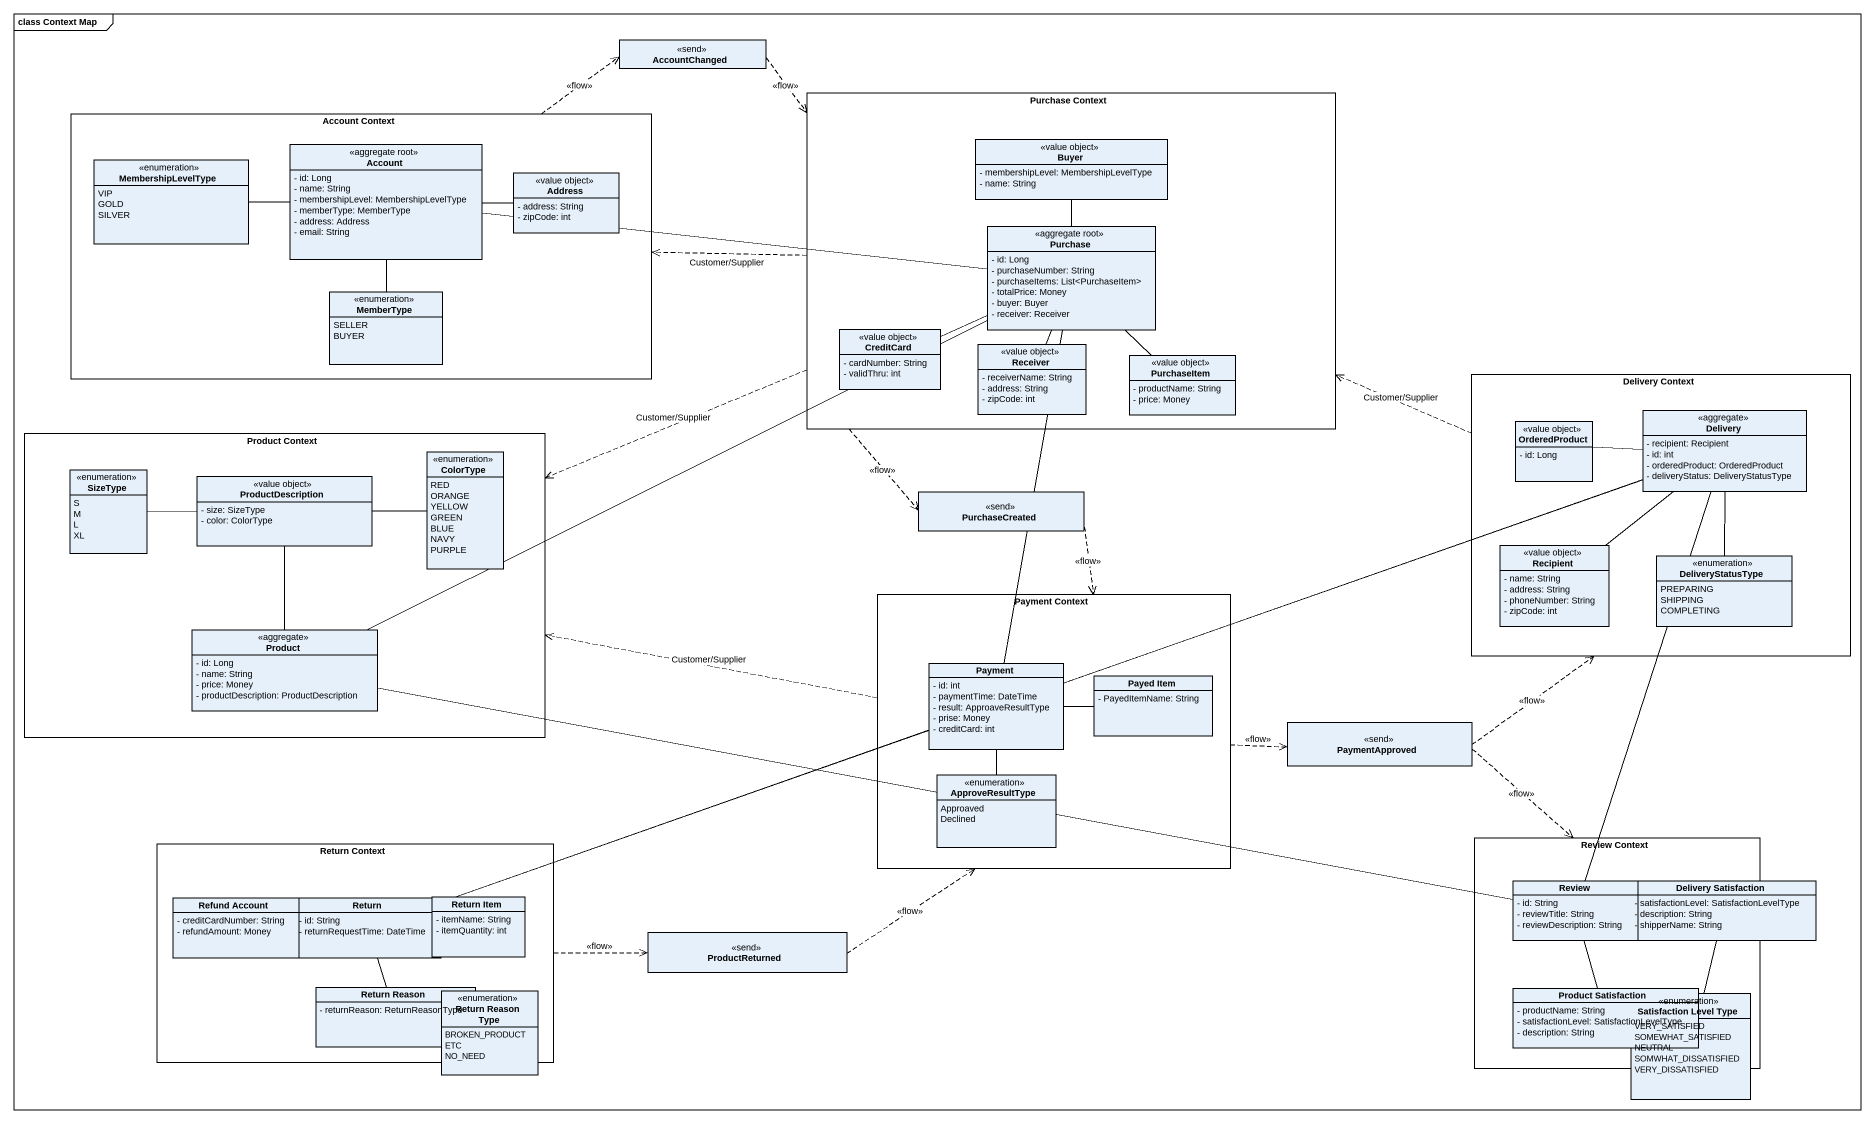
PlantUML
@startuml
mainframe class Context Map
hide circle
hide empty members
skinparam classAttributeIconSize 0
class AccountChanged <<send>>
rectangle "Account Context" as Account_Context {
  class Account <<aggregate root>> {
    - id: Long
    - name: String
    - membershipLevel: MembershipLevelType
    - memberType: MemberType
    - address: Address
    - email: String
  }
  enum MembershipLevelType {
    VIP
    GOLD
    SILVER
  }
  class Address <<value object>> {
    - address: String
    - zipCode: int
  }
  enum MemberType {
    SELLER
    BUYER
  }
}
rectangle "Purchase Context" as Purchase_Context {
  class Buyer <<value object>> {
    - membershipLevel: MembershipLevelType
    - name: String
  }
  class Purchase <<aggregate root>> {
    - id: Long
    - purchaseNumber: String
    - purchaseItems: List<PurchaseItem>
    - totalPrice: Money
    - buyer: Buyer
    - receiver: Receiver
  }
  class CreditCard <<value object>> {
    - cardNumber: String
    - validThru: int
  }
  class Receiver <<value object>> {
    - receiverName: String
    - address: String
    - zipCode: int
  }
  class PurchaseItem <<value object>> {
    - productName: String
    - price: Money
  }
}
rectangle "Delivery Context" as Delivery_Context {
  class OrderedProduct <<value object>> {
    - id: Long
  }
  class Delivery <<aggregate>> {
    - recipient: Recipient
    - id: int
    - orderedProduct: OrderedProduct
    - deliveryStatus: DeliveryStatusType
  }
  class Recipient <<value object>> {
    - name: String
    - address: String
    - phoneNumber: String
    - zipCode: int
  }
  enum DeliveryStatusType {
    PREPARING
    SHIPPING
    COMPLETING
  }
}
rectangle "Product Context" as Product_Context {
  enum ColorType {
    RED
    ORANGE
    YELLOW
    GREEN
    BLUE
    NAVY
    PURPLE
  }
  enum SizeType {
    S
    M
    L
    XL
  }
  class ProductDescription <<value object>> {
    - size: SizeType
    - color: ColorType
  }
  class Product <<aggregate>> {
    - id: Long
    - name: String
    - price: Money
    - productDescription: ProductDescription
  }
}
class PurchaseCreated <<send>>
rectangle "Payment Context" as Payment_Context {
  class Payment {
    - id: int
    - paymentTime: DateTime
    - result: ApproaveResultType
    - prise: Money
    - creditCard: int
  }
  class "Payed Item" as Payed_Item {
    - PayedItemName: String
  }
  enum ApproveResultType {
    Approaved
    Declined
  }
}
class PaymentApproved <<send>>
rectangle "Return Context" as Return_Context {
  class "Refund Account" as Refund_Account {
    - creditCardNumber: String
    - refundAmount: Money
  }
  class "Return" as Return_ {
    - id: String
    - returnRequestTime: DateTime
  }
  class "Return Item" as Return_Item {
    - itemName: String
    - itemQuantity: int
  }
  class "Return Reason" as Return_Reason {
    - returnReason: ReturnReasonType
  }
}
rectangle "Review Context" as Review_Context {
  class Review {
    - id: String
    - reviewTitle: String
    - reviewDescription: String
  }
  class "Product Satisfaction" as Product_Satisfaction {
    - productName: String
    - satisfactionLevel: SatisfactionLevelType
    - description: String
  }
}
class "Delivery Satisfaction" as Delivery_Satisfaction {
  - satisfactionLevel: SatisfactionLevelType
  - description: String
  - shipperName: String
}
class ProductReturned <<send>>
enum "Return Reason Type" as Return_Reason_Type {
  BROKEN_PRODUCT
  ETC
  NO_NEED
}
enum "Satisfaction Level Type" as Satisfaction_Level_Type {
  VERY_SATISFIED
  SOMEWHAT_SATISFIED
  NEUTRAL
  SOMWHAT_DISSATISFIED
  VERY_DISSATISFIED
}
AccountChanged .right.> Purchase_Context : <<flow>>
Account_Context .right.> AccountChanged : <<flow>>
Purchase_Context .left.> Account_Context : Customer/Supplier
Purchase_Context .left.> Product_Context : Customer/Supplier
Purchase_Context ..> PurchaseCreated : <<flow>>
Account -left- MembershipLevelType
Account -right- Address
Account -right- Purchase
Account -- MemberType
Purchase -up- Buyer
Purchase -left- CreditCard
Purchase -- Receiver
Purchase -- PurchaseItem
Purchase -- Payment
Delivery_Context .left.> Purchase_Context : Customer/Supplier
Delivery -left- OrderedProduct
Delivery -- Recipient
Delivery -- DeliveryStatusType
Delivery -left- Return_
ProductDescription -right- ColorType
ProductDescription -left- SizeType
PurchaseCreated ..> Payment_Context : <<flow>>
Payment_Context .left.> Product_Context : Customer/Supplier
Payment_Context .right.> PaymentApproved : <<flow>>
Product -right- Purchase
Product -up- ProductDescription
Product -right- Review
Payment -right- Delivery
Payment -right- Payed_Item
Payment -- ApproveResultType
Payment -left- Return_
PaymentApproved .up.> Delivery_Context : <<flow>>
PaymentApproved ..> Review_Context : <<flow>>
Return_Context .right.> ProductReturned : <<flow>>
Review -up- Delivery
Review -right- Delivery_Satisfaction
Review -- Product_Satisfaction
Delivery_Satisfaction -- Satisfaction_Level_Type
Return_ -left- Refund_Account
Return_ -right- Return_Item
Return_ -- Return_Reason
ProductReturned .up.> Payment_Context : <<flow>>
Return_Reason -right- Return_Reason_Type
Product_Satisfaction -right- Satisfaction_Level_Type
@enduml
